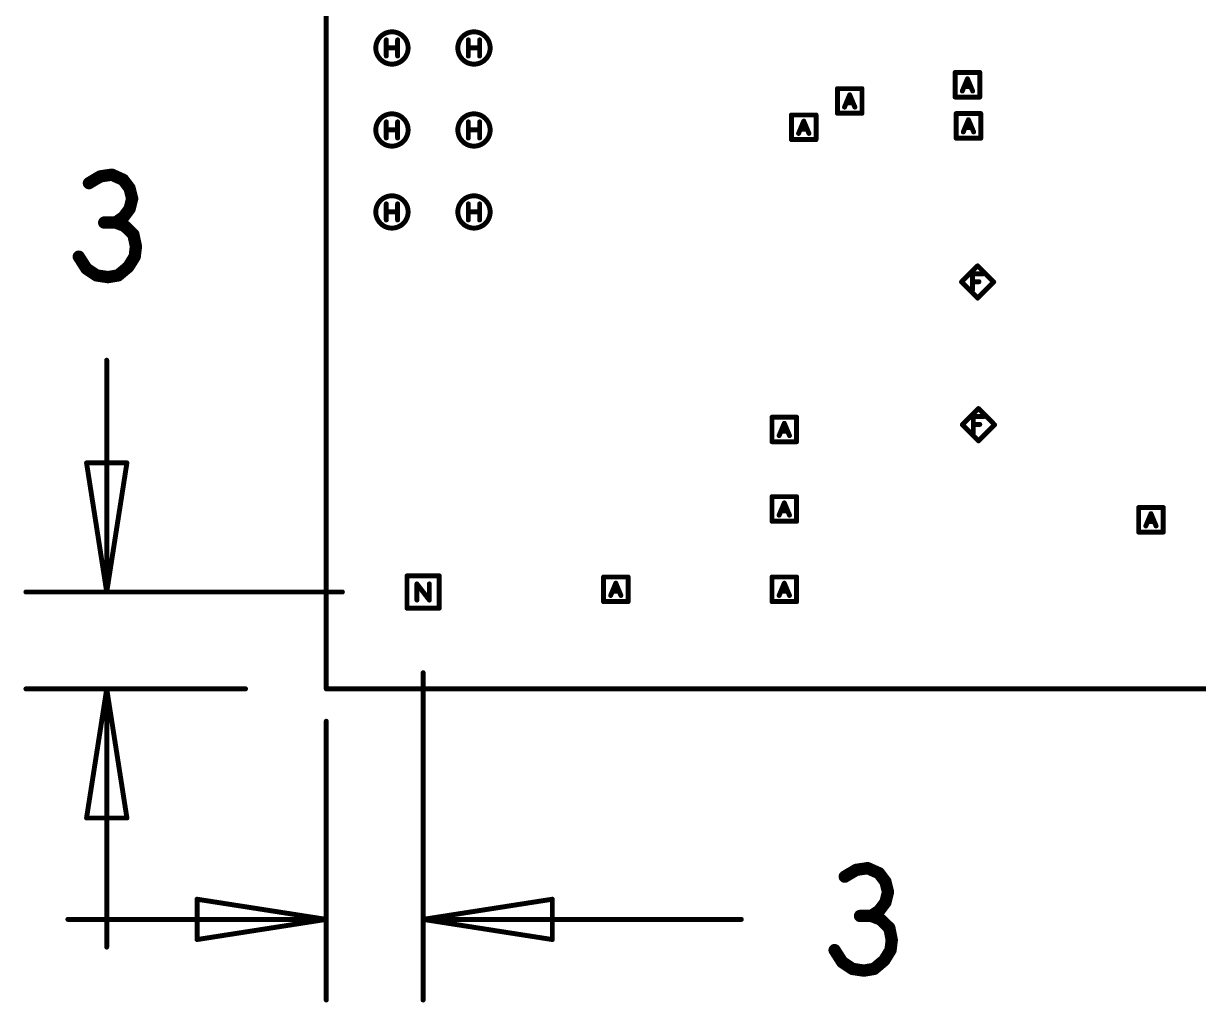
# Model space of a CAD drawing. Extents: x -14.2 to 19.9, y -5.2 to 16.9.
# Drawn here: x -0.369 to 1.063, y -0.383 to 0.812 of the extents above; entities that cross this region are included whole.
import ezdxf

# ---------------------------------------------------------------- set-up
doc = ezdxf.new("R2010")
doc.units = 0
doc.layers.get('0').update_dxf_attribs({"linetype": 'CONTINUOUS'})
doc.layers.add('FAB', color=2, linetype='CONTINUOUS')

# ---------------------------------------------------------------- blocks, each defined once
blk = doc.blocks.new('ROUND_1')
at = {"const_width": 0.003}
blk.add_lwpolyline([(-0.0015, 0, 1), (0.0015, 0, 1)], format="xyb", close=True, dxfattribs=at)
blk = doc.blocks.new('ROUND_105')
at = {"const_width": 0.0075}
blk.add_lwpolyline([(-0.00375, 0, 1), (0.00375, 0, 1)], format="xyb", close=True, dxfattribs=at)

msp = doc.modelspace()

# ---------------------------------------------------------------- linework, layer by layer
at = {"layer": 'FAB'}
for points, const_width in [([(0, 5.63), (0, 0)], 0.006), ([(0.0732, 0.7719), (0.0732, 0.7916)], 0.006), ([(0.087, 0.7916), (0.087, 0.7719)], 0.006), ([(0.1732, 0.7719), (0.1732, 0.7916)], 0.006), ([(0.187, 0.7916), (0.187, 0.7719)], 0.006), ([(0.087, 0.7818), (0.0732, 0.7818)], 0.006), ([(0.187, 0.7818), (0.1732, 0.7818)], 0.006), ([(0.7667, 0.7218), (0.7667, 0.7518)], 0.006), ([(0.7667, 0.7518), (0.7967, 0.7518)], 0.006), ([(0.7754, 0.7292), (0.7817, 0.7442)], 0.006), ([(0.7817, 0.7442), (0.788, 0.7292)], 0.006), ([(0.7967, 0.7518), (0.7967, 0.7218)], 0.006), ([(0.6231, 0.7021), (0.6231, 0.7321)], 0.006), ([(0.6231, 0.7321), (0.6531, 0.7321)], 0.006), ([(0.6531, 0.7321), (0.6531, 0.7021)], 0.006), ([(0.7857, 0.7345), (0.7777, 0.7345)], 0.006), ([(0.6318, 0.7096), (0.6381, 0.7246)], 0.006), ([(0.6421, 0.7149), (0.6341, 0.7149)], 0.006), ([(0.6381, 0.7246), (0.6444, 0.7096)], 0.006), ([(0.7967, 0.7218), (0.7667, 0.7218)], 0.006), ([(0.5671, 0.67), (0.5671, 0.7)], 0.006), ([(0.5671, 0.7), (0.5971, 0.7)], 0.006), ([(0.5971, 0.7), (0.5971, 0.67)], 0.006), ([(0.6531, 0.7021), (0.6231, 0.7021)], 0.006), ([(0.7679, 0.6717), (0.7679, 0.7017)], 0.006), ([(0.7679, 0.7017), (0.7979, 0.7017)], 0.006), ([(0.7979, 0.7017), (0.7979, 0.6717)], 0.006), ([(0.0732, 0.6719), (0.0732, 0.6916)], 0.006), ([(0.087, 0.6916), (0.087, 0.6719)], 0.006), ([(0.1732, 0.6719), (0.1732, 0.6916)], 0.006), ([(0.187, 0.6916), (0.187, 0.6719)], 0.006), ([(0.5758, 0.6775), (0.5821, 0.6925)], 0.006), ([(0.5821, 0.6925), (0.5884, 0.6775)], 0.006), ([(0.7766, 0.6793), (0.7829, 0.6943)], 0.006), ([(0.7829, 0.6943), (0.7892, 0.6793)], 0.006), ([(0.087, 0.6818), (0.0732, 0.6818)], 0.006), ([(0.187, 0.6818), (0.1732, 0.6818)], 0.006), ([(0.5861, 0.6828), (0.5781, 0.6828)], 0.006), ([(0.7979, 0.6717), (0.7679, 0.6717)], 0.006), ([(0.7869, 0.6845), (0.7789, 0.6845)], 0.006), ([(0.5971, 0.67), (0.5671, 0.67)], 0.006), ([(-0.2754, 0.6251), (-0.2893, 0.6168)], 0.015), ([(-0.2614, 0.6272), (-0.2754, 0.6251)], 0.015), ([(-0.2475, 0.6209), (-0.2614, 0.6272)], 0.015), ([(-0.2397, 0.6105), (-0.2475, 0.6209)], 0.015), ([(-0.2366, 0.598), (-0.2397, 0.6105)], 0.015), ([(-0.2397, 0.5855), (-0.2366, 0.598)], 0.015), ([(-0.2475, 0.5751), (-0.2397, 0.5855)], 0.015), ([(0.0732, 0.5719), (0.0732, 0.5916)], 0.006), ([(0.087, 0.5916), (0.087, 0.5719)], 0.006), ([(0.1732, 0.5719), (0.1732, 0.5916)], 0.006), ([(0.187, 0.5916), (0.187, 0.5719)], 0.006), ([(-0.2568, 0.5688), (-0.2707, 0.5688)], 0.015), ([(-0.2568, 0.5688), (-0.2475, 0.5751)], 0.015), ([(-0.2459, 0.5647), (-0.2568, 0.5688)], 0.015), ([(0.087, 0.5818), (0.0732, 0.5818)], 0.006), ([(0.187, 0.5818), (0.1732, 0.5818)], 0.006), ([(-0.2351, 0.5542), (-0.2459, 0.5647)], 0.015), ([(-0.232, 0.5397), (-0.2351, 0.5542)], 0.015), ([(-0.2335, 0.5272), (-0.232, 0.5397)], 0.015), ([(-0.3017, 0.5272), (-0.2924, 0.5126)], 0.015), ([(-0.2413, 0.5147), (-0.2335, 0.5272)], 0.015), ([(-0.2924, 0.5126), (-0.28, 0.5043)], 0.015), ([(-0.2537, 0.5043), (-0.2413, 0.5147)], 0.015), ([(0.7744, 0.4963), (0.7941, 0.516)], 0.006), ([(0.7941, 0.516), (0.8137, 0.4963)], 0.006), ([(-0.28, 0.5043), (-0.2661, 0.5022)], 0.015), ([(-0.2661, 0.5022), (-0.2537, 0.5043)], 0.015), ([(0.7878, 0.4865), (0.7878, 0.5062)], 0.006), ([(0.7878, 0.5062), (0.8003, 0.5062)], 0.006), ([(0.7941, 0.4766), (0.7744, 0.4963)], 0.006), ([(0.7957, 0.4966), (0.7878, 0.4966)], 0.006), ([(0.8137, 0.4963), (0.7941, 0.4766)], 0.006), ([(-0.2676, 0.4009), (-0.2676, 0.1181)], 0.006), ([(0.7754, 0.3222), (0.7951, 0.3419)], 0.006), ([(0.7951, 0.3419), (0.8147, 0.3222)], 0.006), ([(0.5434, 0.3014), (0.5434, 0.3314)], 0.006), ([(0.5434, 0.3314), (0.5734, 0.3314)], 0.006), ([(0.5734, 0.3314), (0.5734, 0.3014)], 0.006), ([(0.7888, 0.3124), (0.7888, 0.3321)], 0.006), ([(0.7888, 0.3321), (0.8013, 0.3321)], 0.006), ([(0.5521, 0.3089), (0.5584, 0.3239)], 0.006), ([(0.5624, 0.3142), (0.5544, 0.3142)], 0.006), ([(0.5584, 0.3239), (0.5647, 0.3089)], 0.006), ([(0.7951, 0.3025), (0.7754, 0.3222)], 0.006), ([(0.7967, 0.3225), (0.7888, 0.3225)], 0.006), ([(0.8147, 0.3222), (0.7951, 0.3025)], 0.006), ([(0.5734, 0.3014), (0.5434, 0.3014)], 0.006), ([(-0.2922, 0.2756), (-0.2676, 0.1181)], 0.006), ([(-0.243, 0.2756), (-0.2922, 0.2756)], 0.006), ([(-0.2676, 0.1181), (-0.243, 0.2756)], 0.006), ([(0.5434, 0.2044), (0.5434, 0.2344)], 0.006), ([(0.5434, 0.2344), (0.5734, 0.2344)], 0.006), ([(0.5521, 0.2119), (0.5584, 0.2269)], 0.006), ([(0.5584, 0.2269), (0.5647, 0.2119)], 0.006), ([(0.5734, 0.2344), (0.5734, 0.2044)], 0.006), ([(0.5624, 0.2172), (0.5544, 0.2172)], 0.006), ([(0.9904, 0.1912), (0.9904, 0.2212)], 0.006), ([(0.9904, 0.2212), (1.0204, 0.2212)], 0.006), ([(0.9991, 0.1987), (1.0054, 0.2137)], 0.006), ([(1.0054, 0.2137), (1.0116, 0.1987)], 0.006), ([(1.0204, 0.2212), (1.0204, 0.1912)], 0.006), ([(0.5734, 0.2044), (0.5434, 0.2044)], 0.006), ([(1.0094, 0.2039), (1.0014, 0.2039)], 0.006), ([(1.0204, 0.1912), (0.9904, 0.1912)], 0.006), ([(0.0984, 0.0984), (0.0984, 0.1378)], 0.006), ([(0.0984, 0.1378), (0.1378, 0.1378)], 0.006), ([(0.1105, 0.1083), (0.1105, 0.128)], 0.006), ([(0.1105, 0.128), (0.1257, 0.1083)], 0.006), ([(0.1257, 0.1083), (0.1257, 0.128)], 0.006), ([(0.1378, 0.1378), (0.1378, 0.0984)], 0.006), ([(0.338, 0.1064), (0.338, 0.1364)], 0.006), ([(0.338, 0.1364), (0.368, 0.1364)], 0.006), ([(0.3467, 0.1139), (0.353, 0.1289)], 0.006), ([(0.353, 0.1289), (0.3592, 0.1139)], 0.006), ([(0.368, 0.1364), (0.368, 0.1064)], 0.006), ([(0.5434, 0.1064), (0.5434, 0.1364)], 0.006), ([(0.5434, 0.1364), (0.5734, 0.1364)], 0.006), ([(0.5521, 0.1139), (0.5584, 0.1289)], 0.006), ([(0.5584, 0.1289), (0.5647, 0.1139)], 0.006), ([(0.5734, 0.1364), (0.5734, 0.1064)], 0.006), ([(0.0197, 0.1181), (-0.3661, 0.1181)], 0.006), ([(0.357, 0.1192), (0.349, 0.1192)], 0.006), ([(0.5624, 0.1192), (0.5544, 0.1192)], 0.006), ([(0.1378, 0.0984), (0.0984, 0.0984)], 0.006), ([(0.368, 0.1064), (0.338, 0.1064)], 0.006), ([(0.5734, 0.1064), (0.5434, 0.1064)], 0.006), ([(0.1181, 0.0197), (0.1181, -0.3796)], 0.006), ([(-0.0984, 0), (-0.3661, 0)], 0.006), ([(-0.2676, 0), (-0.2922, -0.1575)], 0.006), ([(-0.243, -0.1575), (-0.2676, 0)], 0.006), ([(-0.2676, -0.315), (-0.2676, 0)], 0.006), ([(0, 0), (4.5276, 0)], 0.006), ([(0, -0.0395), (0, -0.3796)], 0.006), ([(-0.2922, -0.1575), (-0.243, -0.1575)], 0.006), ([(0.6461, -0.2208), (0.6321, -0.2291)], 0.015), ([(0.66, -0.2187), (0.6461, -0.2208)], 0.015), ([(0.6739, -0.2249), (0.66, -0.2187)], 0.015), ([(0.6817, -0.2353), (0.6739, -0.2249)], 0.015), ([(0.6848, -0.2478), (0.6817, -0.2353)], 0.015), ([(0.6817, -0.2603), (0.6848, -0.2478)], 0.015), ([(0, -0.2812), (-0.1575, -0.2566)], 0.006), ([(-0.1575, -0.2566), (-0.1575, -0.3058)], 0.006), ([(0.2756, -0.2566), (0.1181, -0.2812)], 0.006), ([(0.2756, -0.3058), (0.2756, -0.2566)], 0.006), ([(0.6739, -0.2708), (0.6817, -0.2603)], 0.015), ([(0.6646, -0.277), (0.6507, -0.277)], 0.015), ([(0.6646, -0.277), (0.6739, -0.2708)], 0.015), ([(0.6755, -0.2812), (0.6646, -0.277)], 0.015), ([(-0.315, -0.2812), (0, -0.2812)], 0.006), ([(-0.1575, -0.3058), (0, -0.2812)], 0.006), ([(0.1181, -0.2812), (0.2756, -0.3058)], 0.006), ([(0.506, -0.2812), (0.1181, -0.2812)], 0.006), ([(0.6864, -0.2916), (0.6755, -0.2812)], 0.015), ([(0.6894, -0.3062), (0.6864, -0.2916)], 0.015), ([(0.6879, -0.3187), (0.6894, -0.3062)], 0.015), ([(0.6197, -0.3187), (0.629, -0.3333)], 0.015), ([(0.6802, -0.3312), (0.6879, -0.3187)], 0.015), ([(0.629, -0.3333), (0.6414, -0.3416)], 0.015), ([(0.6678, -0.3416), (0.6802, -0.3312)], 0.015), ([(0.6414, -0.3416), (0.6554, -0.3437)], 0.015), ([(0.6554, -0.3437), (0.6678, -0.3416)], 0.015)]:
    msp.add_lwpolyline(points, dxfattribs=dict(at, const_width=const_width))
at = {"layer": 'FAB', "const_width": 0.006}
for points in [[(0.0604, 0.7817, 1), (0.0998, 0.7817, 1)], [(0.1604, 0.7817, 1), (0.1998, 0.7817, 1)], [(0.0604, 0.6817, 1), (0.0998, 0.6817, 1)], [(0.1604, 0.6817, 1), (0.1998, 0.6817, 1)], [(0.0604, 0.5817, 1), (0.0998, 0.5817, 1)], [(0.1604, 0.5817, 1), (0.1998, 0.5817, 1)]]:
    msp.add_lwpolyline(points, format="xyb", close=True, dxfattribs=at)

# ---------------------------------------------------------------- block references
at = {"layer": 'FAB'}
for name, p in [('ROUND_1', (0.0732, 0.7916)), ('ROUND_1', (0.087, 0.7916)), ('ROUND_1', (0.1732, 0.7916)), ('ROUND_1', (0.187, 0.7916)), ('ROUND_1', (0.0732, 0.7818)), ('ROUND_1', (0.0732, 0.7719)), ('ROUND_1', (0.087, 0.7818)), ('ROUND_1', (0.087, 0.7719)), ('ROUND_1', (0.1732, 0.7818)), ('ROUND_1', (0.1732, 0.7719)), ('ROUND_1', (0.187, 0.7818)), ('ROUND_1', (0.187, 0.7719)), ('ROUND_1', (0.7667, 0.7518)), ('ROUND_1', (0.7667, 0.7518)), ('ROUND_1', (0.7817, 0.7442)), ('ROUND_1', (0.7817, 0.7442)), ('ROUND_1', (0.7967, 0.7518)), ('ROUND_1', (0.7967, 0.7518)), ('ROUND_1', (0.6231, 0.7321)), ('ROUND_1', (0.6231, 0.7321)), ('ROUND_1', (0.6531, 0.7321)), ('ROUND_1', (0.6531, 0.7321)), ('ROUND_1', (0.7754, 0.7292)), ('ROUND_1', (0.7777, 0.7345)), ('ROUND_1', (0.7857, 0.7345)), ('ROUND_1', (0.788, 0.7292)), ('ROUND_1', (0.6341, 0.7149)), ('ROUND_1', (0.6381, 0.7246)), ('ROUND_1', (0.6381, 0.7246)), ('ROUND_1', (0.6421, 0.7149)), ('ROUND_1', (0.7667, 0.7218)), ('ROUND_1', (0.7667, 0.7218)), ('ROUND_1', (0.7967, 0.7218)), ('ROUND_1', (0.7967, 0.7218)), ('ROUND_1', (0.5671, 0.7)), ('ROUND_1', (0.5671, 0.7)), ('ROUND_1', (0.5971, 0.7)), ('ROUND_1', (0.5971, 0.7)), ('ROUND_1', (0.6231, 0.7021)), ('ROUND_1', (0.6231, 0.7021)), ('ROUND_1', (0.6318, 0.7096)), ('ROUND_1', (0.6444, 0.7096)), ('ROUND_1', (0.6531, 0.7021)), ('ROUND_1', (0.6531, 0.7021)), ('ROUND_1', (0.7679, 0.7017)), ('ROUND_1', (0.7679, 0.7017)), ('ROUND_1', (0.7979, 0.7017)), ('ROUND_1', (0.7979, 0.7017)), ('ROUND_1', (0.0732, 0.6916)), ('ROUND_1', (0.087, 0.6916)), ('ROUND_1', (0.1732, 0.6916)), ('ROUND_1', (0.187, 0.6916)), ('ROUND_1', (0.5821, 0.6925)), ('ROUND_1', (0.5821, 0.6925)), ('ROUND_1', (0.7829, 0.6943)), ('ROUND_1', (0.7829, 0.6943)), ('ROUND_1', (0.0732, 0.6818)), ('ROUND_1', (0.0732, 0.6719)), ('ROUND_1', (0.087, 0.6818)), ('ROUND_1', (0.087, 0.6719)), ('ROUND_1', (0.1732, 0.6818)), ('ROUND_1', (0.1732, 0.6719)), ('ROUND_1', (0.187, 0.6818)), ('ROUND_1', (0.187, 0.6719)), ('ROUND_1', (0.5758, 0.6775)), ('ROUND_1', (0.5781, 0.6828)), ('ROUND_1', (0.5861, 0.6828)), ('ROUND_1', (0.5884, 0.6775)), ('ROUND_1', (0.7679, 0.6717)), ('ROUND_1', (0.7679, 0.6717)), ('ROUND_1', (0.7766, 0.6793)), ('ROUND_1', (0.7789, 0.6845)), ('ROUND_1', (0.7869, 0.6845)), ('ROUND_1', (0.7892, 0.6793)), ('ROUND_1', (0.7979, 0.6717)), ('ROUND_1', (0.7979, 0.6717)), ('ROUND_1', (0.5671, 0.67)), ('ROUND_1', (0.5671, 0.67)), ('ROUND_1', (0.5971, 0.67)), ('ROUND_1', (0.5971, 0.67)), ('ROUND_105', (-0.2754, 0.6251)), ('ROUND_105', (-0.2754, 0.6251)), ('ROUND_105', (-0.2614, 0.6272)), ('ROUND_105', (-0.2614, 0.6272)), ('ROUND_105', (-0.2893, 0.6168)), ('ROUND_105', (-0.2475, 0.6209)), ('ROUND_105', (-0.2475, 0.6209)), ('ROUND_105', (-0.2397, 0.6105)), ('ROUND_105', (-0.2397, 0.6105)), ('ROUND_105', (-0.2366, 0.598)), ('ROUND_105', (-0.2366, 0.598)), ('ROUND_105', (-0.2397, 0.5855)), ('ROUND_105', (-0.2397, 0.5855)), ('ROUND_1', (0.0732, 0.5916)), ('ROUND_1', (0.087, 0.5916)), ('ROUND_1', (0.1732, 0.5916)), ('ROUND_1', (0.187, 0.5916)), ('ROUND_105', (-0.2707, 0.5688)), ('ROUND_105', (-0.2568, 0.5688)), ('ROUND_105', (-0.2568, 0.5688)), ('ROUND_105', (-0.2568, 0.5688)), ('ROUND_105', (-0.2475, 0.5751)), ('ROUND_105', (-0.2475, 0.5751)), ('ROUND_1', (0.0732, 0.5818)), ('ROUND_1', (0.0732, 0.5719)), ('ROUND_1', (0.087, 0.5818)), ('ROUND_1', (0.087, 0.5719)), ('ROUND_1', (0.1732, 0.5818)), ('ROUND_1', (0.1732, 0.5719)), ('ROUND_1', (0.187, 0.5818)), ('ROUND_1', (0.187, 0.5719)), ('ROUND_105', (-0.2459, 0.5647)), ('ROUND_105', (-0.2459, 0.5647)), ('ROUND_105', (-0.2351, 0.5542)), ('ROUND_105', (-0.2351, 0.5542)), ('ROUND_105', (-0.232, 0.5397)), ('ROUND_105', (-0.232, 0.5397)), ('ROUND_105', (-0.3017, 0.5272)), ('ROUND_105', (-0.2335, 0.5272)), ('ROUND_105', (-0.2335, 0.5272)), ('ROUND_105', (-0.2924, 0.5126)), ('ROUND_105', (-0.2924, 0.5126)), ('ROUND_105', (-0.2413, 0.5147)), ('ROUND_105', (-0.2413, 0.5147)), ('ROUND_1', (0.7941, 0.516)), ('ROUND_1', (0.7941, 0.516)), ('ROUND_105', (-0.28, 0.5043)), ('ROUND_105', (-0.28, 0.5043)), ('ROUND_105', (-0.2661, 0.5022)), ('ROUND_105', (-0.2661, 0.5022)), ('ROUND_105', (-0.2537, 0.5043)), ('ROUND_105', (-0.2537, 0.5043)), ('ROUND_1', (0.7878, 0.5062)), ('ROUND_1', (0.7878, 0.5062)), ('ROUND_1', (0.8003, 0.5062)), ('ROUND_1', (0.7744, 0.4963)), ('ROUND_1', (0.7744, 0.4963)), ('ROUND_1', (0.7878, 0.4966)), ('ROUND_1', (0.7878, 0.4865)), ('ROUND_1', (0.7957, 0.4966)), ('ROUND_1', (0.8137, 0.4963)), ('ROUND_1', (0.8137, 0.4963)), ('ROUND_1', (0.7941, 0.4766)), ('ROUND_1', (0.7941, 0.4766)), ('ROUND_1', (-0.2676, 0.4009)), ('ROUND_1', (0.7951, 0.3419)), ('ROUND_1', (0.7951, 0.3419)), ('ROUND_1', (0.5434, 0.3314)), ('ROUND_1', (0.5434, 0.3314)), ('ROUND_1', (0.5734, 0.3314)), ('ROUND_1', (0.5734, 0.3314)), ('ROUND_1', (0.7888, 0.3321)), ('ROUND_1', (0.7888, 0.3321)), ('ROUND_1', (0.8013, 0.3321)), ('ROUND_1', (0.5544, 0.3142)), ('ROUND_1', (0.5584, 0.3239)), ('ROUND_1', (0.5584, 0.3239)), ('ROUND_1', (0.5624, 0.3142)), ('ROUND_1', (0.7754, 0.3222)), ('ROUND_1', (0.7754, 0.3222)), ('ROUND_1', (0.7888, 0.3225)), ('ROUND_1', (0.7888, 0.3124)), ('ROUND_1', (0.7967, 0.3225)), ('ROUND_1', (0.8147, 0.3222)), ('ROUND_1', (0.8147, 0.3222)), ('ROUND_1', (0.5434, 0.3014)), ('ROUND_1', (0.5434, 0.3014)), ('ROUND_1', (0.5521, 0.3089)), ('ROUND_1', (0.5647, 0.3089)), ('ROUND_1', (0.5734, 0.3014)), ('ROUND_1', (0.5734, 0.3014)), ('ROUND_1', (0.7951, 0.3025)), ('ROUND_1', (0.7951, 0.3025)), ('ROUND_1', (-0.2922, 0.2756)), ('ROUND_1', (-0.2922, 0.2756)), ('ROUND_1', (-0.243, 0.2756)), ('ROUND_1', (-0.243, 0.2756)), ('ROUND_1', (0.5434, 0.2344)), ('ROUND_1', (0.5434, 0.2344)), ('ROUND_1', (0.5584, 0.2269)), ('ROUND_1', (0.5584, 0.2269)), ('ROUND_1', (0.5734, 0.2344)), ('ROUND_1', (0.5734, 0.2344)), ('ROUND_1', (0.5521, 0.2119)), ('ROUND_1', (0.5544, 0.2172)), ('ROUND_1', (0.5624, 0.2172)), ('ROUND_1', (0.5647, 0.2119)), ('ROUND_1', (0.9904, 0.2212)), ('ROUND_1', (0.9904, 0.2212)), ('ROUND_1', (1.0054, 0.2137)), ('ROUND_1', (1.0054, 0.2137)), ('ROUND_1', (1.0204, 0.2212)), ('ROUND_1', (1.0204, 0.2212)), ('ROUND_1', (0.5434, 0.2044)), ('ROUND_1', (0.5434, 0.2044)), ('ROUND_1', (0.5734, 0.2044)), ('ROUND_1', (0.5734, 0.2044)), ('ROUND_1', (0.9991, 0.1987)), ('ROUND_1', (1.0014, 0.2039)), ('ROUND_1', (1.0094, 0.2039)), ('ROUND_1', (1.0116, 0.1987)), ('ROUND_1', (0.9904, 0.1912)), ('ROUND_1', (0.9904, 0.1912)), ('ROUND_1', (1.0204, 0.1912)), ('ROUND_1', (1.0204, 0.1912)), ('ROUND_1', (0.0984, 0.1378)), ('ROUND_1', (0.0984, 0.1378)), ('ROUND_1', (0.1105, 0.128)), ('ROUND_1', (0.1105, 0.128)), ('ROUND_1', (0.1257, 0.128)), ('ROUND_1', (0.1378, 0.1378)), ('ROUND_1', (0.1378, 0.1378)), ('ROUND_1', (0.338, 0.1364)), ('ROUND_1', (0.338, 0.1364)), ('ROUND_1', (0.353, 0.1289)), ('ROUND_1', (0.353, 0.1289)), ('ROUND_1', (0.368, 0.1364)), ('ROUND_1', (0.368, 0.1364)), ('ROUND_1', (0.5434, 0.1364)), ('ROUND_1', (0.5434, 0.1364)), ('ROUND_1', (0.5584, 0.1289)), ('ROUND_1', (0.5584, 0.1289)), ('ROUND_1', (0.5734, 0.1364)), ('ROUND_1', (0.5734, 0.1364)), ('ROUND_1', (-0.3661, 0.1181)), ('ROUND_1', (-0.2676, 0.1181)), ('ROUND_1', (-0.2676, 0.1181)), ('ROUND_1', (-0.2676, 0.1181)), ('ROUND_1', (0.0197, 0.1181)), ('ROUND_1', (0.3467, 0.1139)), ('ROUND_1', (0.349, 0.1192)), ('ROUND_1', (0.357, 0.1192)), ('ROUND_1', (0.3592, 0.1139)), ('ROUND_1', (0.5521, 0.1139)), ('ROUND_1', (0.5544, 0.1192)), ('ROUND_1', (0.5624, 0.1192)), ('ROUND_1', (0.5647, 0.1139)), ('ROUND_1', (0.0984, 0.0984)), ('ROUND_1', (0.0984, 0.0984)), ('ROUND_1', (0.1105, 0.1083)), ('ROUND_1', (0.1257, 0.1083)), ('ROUND_1', (0.1257, 0.1083)), ('ROUND_1', (0.1378, 0.0984)), ('ROUND_1', (0.1378, 0.0984)), ('ROUND_1', (0.338, 0.1064)), ('ROUND_1', (0.338, 0.1064)), ('ROUND_1', (0.368, 0.1064)), ('ROUND_1', (0.368, 0.1064)), ('ROUND_1', (0.5434, 0.1064)), ('ROUND_1', (0.5434, 0.1064)), ('ROUND_1', (0.5734, 0.1064)), ('ROUND_1', (0.5734, 0.1064)), ('ROUND_1', (0.1181, 0.0197)), ('ROUND_1', (-0.3661, 0)), ('ROUND_1', (-0.2676, 0)), ('ROUND_1', (-0.2676, 0)), ('ROUND_1', (-0.2676, 0)), ('ROUND_1', (-0.0984, 0)), ('ROUND_1', (0, 0)), ('ROUND_1', (0, 0)), ('ROUND_1', (0, -0.0395)), ('ROUND_1', (-0.2922, -0.1575)), ('ROUND_1', (-0.2922, -0.1575)), ('ROUND_1', (-0.243, -0.1575)), ('ROUND_1', (-0.243, -0.1575)), ('ROUND_105', (0.6461, -0.2208)), ('ROUND_105', (0.6461, -0.2208)), ('ROUND_105', (0.66, -0.2187)), ('ROUND_105', (0.66, -0.2187)), ('ROUND_105', (0.6321, -0.2291)), ('ROUND_105', (0.6739, -0.2249)), ('ROUND_105', (0.6739, -0.2249)), ('ROUND_105', (0.6817, -0.2353)), ('ROUND_105', (0.6817, -0.2353)), ('ROUND_105', (0.6848, -0.2478)), ('ROUND_105', (0.6848, -0.2478)), ('ROUND_1', (-0.1575, -0.2566)), ('ROUND_1', (-0.1575, -0.2566)), ('ROUND_1', (0.2756, -0.2566)), ('ROUND_1', (0.2756, -0.2566)), ('ROUND_105', (0.6817, -0.2603)), ('ROUND_105', (0.6817, -0.2603)), ('ROUND_105', (0.6507, -0.277)), ('ROUND_105', (0.6646, -0.277)), ('ROUND_105', (0.6646, -0.277)), ('ROUND_105', (0.6646, -0.277)), ('ROUND_105', (0.6739, -0.2708)), ('ROUND_105', (0.6739, -0.2708)), ('ROUND_1', (-0.315, -0.2812)), ('ROUND_1', (0, -0.2812)), ('ROUND_1', (0, -0.2812)), ('ROUND_1', (0, -0.2812)), ('ROUND_1', (0.1181, -0.2812)), ('ROUND_1', (0.1181, -0.2812)), ('ROUND_1', (0.1181, -0.2812)), ('ROUND_1', (0.506, -0.2812)), ('ROUND_105', (0.6755, -0.2812)), ('ROUND_105', (0.6755, -0.2812)), ('ROUND_105', (0.6864, -0.2916)), ('ROUND_105', (0.6864, -0.2916)), ('ROUND_105', (0.6894, -0.3062)), ('ROUND_105', (0.6894, -0.3062)), ('ROUND_1', (-0.2676, -0.315)), ('ROUND_1', (-0.1575, -0.3058)), ('ROUND_1', (-0.1575, -0.3058)), ('ROUND_1', (0.2756, -0.3058)), ('ROUND_1', (0.2756, -0.3058)), ('ROUND_105', (0.6197, -0.3187)), ('ROUND_105', (0.6879, -0.3187)), ('ROUND_105', (0.6879, -0.3187)), ('ROUND_105', (0.629, -0.3333)), ('ROUND_105', (0.629, -0.3333)), ('ROUND_105', (0.6802, -0.3312)), ('ROUND_105', (0.6802, -0.3312)), ('ROUND_105', (0.6414, -0.3416)), ('ROUND_105', (0.6414, -0.3416)), ('ROUND_105', (0.6554, -0.3437)), ('ROUND_105', (0.6554, -0.3437)), ('ROUND_105', (0.6678, -0.3416)), ('ROUND_105', (0.6678, -0.3416)), ('ROUND_1', (0, -0.3796)), ('ROUND_1', (0.1181, -0.3796))]:
    msp.add_blockref(name, p, dxfattribs=at)

doc.saveas('drawing.dxf')
